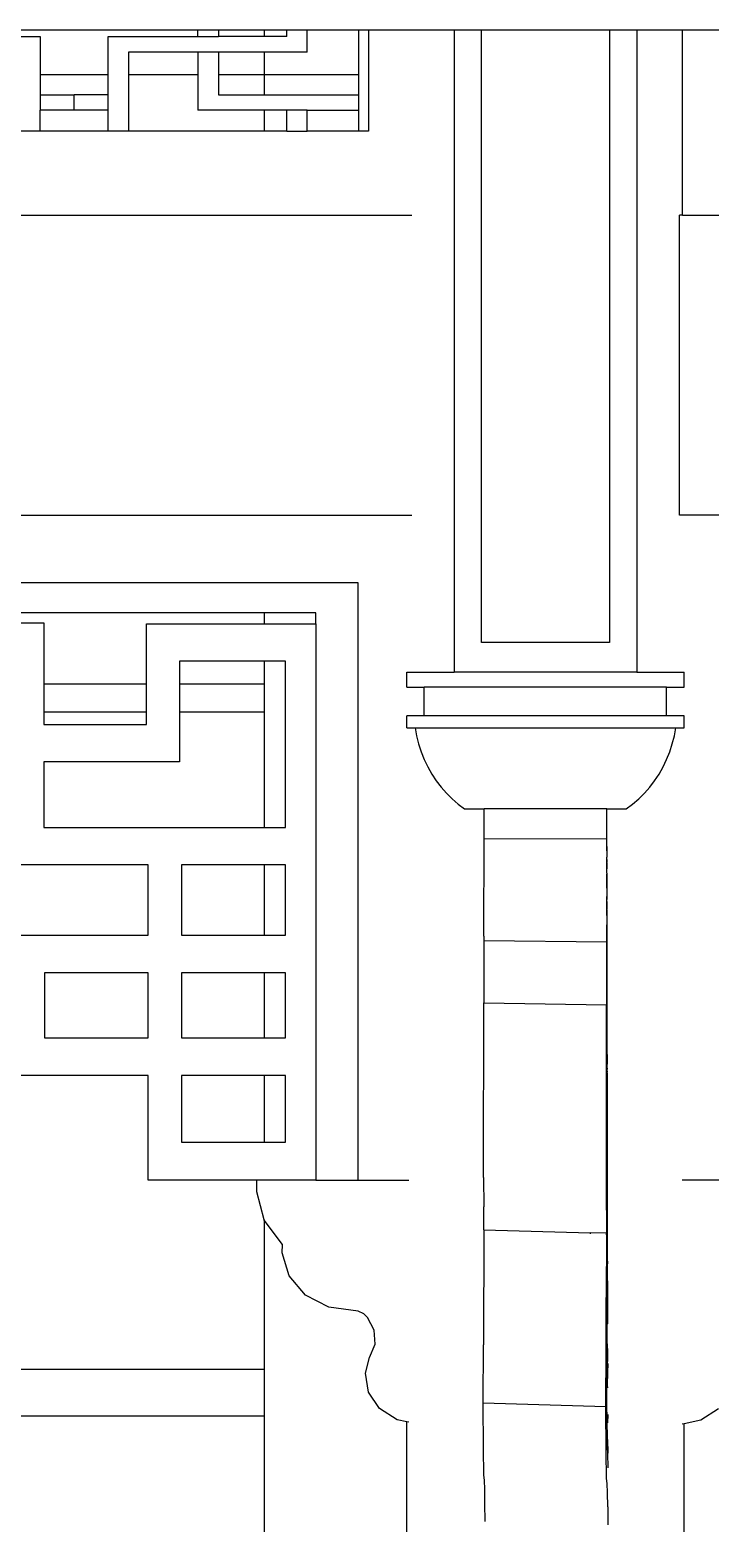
# Model space of a CAD drawing. Extents: x -24961 to 905641, y -154323 to 635957.
# Drawn here: x 409528 to 410254, y -117166 to -115574 of the extents above; entities that cross this region are included whole.
import ezdxf

# ---------------------------------------------------------------- set-up
doc = ezdxf.new("R2010")
doc.units = 0
doc.header["$LTSCALE"] = 1000
doc.header["$MEASUREMENT"] = 0
doc.layers.add('窗', color=154, linetype='Continuous')

msp = doc.modelspace()

# ---------------------------------------------------------------- linework, layer by layer
for p, q in [((409443.6, -115581.6), (409539.4, -115581.6)), ((409443.6, -115574.5), (409707.7, -115574.5)), ((409539.4, -115581.6), (409539.4, -115621.9)), ((409612, -115581.6), (409707.7, -115581.6)), ((409612, -115621.9), (409612, -115581.6)), ((409707.7, -115581.6), (409707.7, -115574.5)), ((409707.7, -115574.5), (409729.5, -115574.5)), ((409707.7, -115581.6), (409729.5, -115581.6)), ((409729.5, -115574.5), (409729.5, -115581.6)), ((409729.5, -115574.5), (409778.2, -115574.5)), ((409778.2, -115581.6), (409729.5, -115581.6)), ((409778.2, -115574.5), (409778.2, -115581.6)), ((409778.2, -115574.5), (409802.5, -115574.5)), ((409802.5, -115581.6), (409778.2, -115581.6)), ((409802.5, -115581.6), (409802.5, -115574.5)), ((409802.5, -115574.5), (409824.3, -115574.5)), ((409824.3, -115598.1), (409824.3, -115574.5)), ((409824.3, -115574.5), (409879.1, -115574.5)), ((409879.1, -115621.9), (409879.1, -115574.5)), ((409879.1, -115574.5), (409889.5, -115574.5)), ((409889.5, -115574.5), (409889.5, -115682.4)), ((409889.5, -115574.5), (409980.9, -115574.5)), ((409980.9, -115574.5), (410010.1, -115574.5)), ((409980.9, -115574.5), (409980.9, -116259.1)), ((410010.1, -116227.5), (410010.1, -115574.5)), ((410010.1, -115574.5), (410146.4, -115574.5)), ((410146.4, -115574.5), (410146.4, -116227.5)), ((410146.4, -115574.5), (410175.6, -115574.5)), ((410175.6, -115574.5), (410224.4, -115574.5)), ((410175.6, -115574.5), (410175.6, -116259.1)), ((410224.4, -115771.9), (410224.4, -115574.5)), ((410224.4, -115574.5), (410280, -115574.5)), ((409707.7, -115598.1), (409633.8, -115598.1)), ((409633.8, -115598.1), (409633.8, -115621.9)), ((409729.5, -115598.1), (409707.7, -115598.1)), ((409707.7, -115598.1), (409707.7, -115621.9)), ((409778.2, -115598.1), (409729.5, -115598.1)), ((409729.5, -115598.1), (409729.5, -115621.9)), ((409824.3, -115598.1), (409778.2, -115598.1)), ((409778.2, -115598.1), (409778.2, -115621.9)), ((409539.4, -115621.9), (409612, -115621.9)), ((409539.4, -115621.9), (409539.4, -115643.7)), ((409612, -115643.7), (409612, -115621.9)), ((409633.8, -115621.9), (409707.7, -115621.9)), ((409633.8, -115621.9), (409633.8, -115682.4)), ((409707.7, -115621.9), (409707.7, -115660.2)), ((409729.5, -115621.9), (409778.2, -115621.9)), ((409729.5, -115621.9), (409729.5, -115643.7)), ((409778.2, -115621.9), (409879.1, -115621.9)), ((409778.2, -115621.9), (409778.2, -115643.7)), ((409879.1, -115643.7), (409879.1, -115621.9)), ((409539.4, -115643.7), (409539.4, -115660.2)), ((409539.4, -115643.7), (409575.7, -115643.7)), ((409612, -115643.7), (409575.7, -115643.7)), ((409575.7, -115660.2), (409575.7, -115643.7)), ((409612, -115660.2), (409612, -115643.7)), ((409729.5, -115643.7), (409778.2, -115643.7)), ((409778.2, -115643.7), (409879.1, -115643.7)), ((409879.1, -115660.2), (409879.1, -115643.7)), ((409539.4, -115682.4), (409539.4, -115660.2)), ((409575.7, -115660.2), (409539.4, -115660.2)), ((409612, -115660.2), (409575.7, -115660.2)), ((409612, -115682.4), (409612, -115660.2)), ((409778.2, -115660.2), (409707.7, -115660.2)), ((409778.2, -115660.2), (409778.2, -115682.4)), ((409802.5, -115660.2), (409778.2, -115660.2)), ((409802.5, -115682.4), (409802.5, -115660.2)), ((409824.3, -115660.2), (409802.5, -115660.2)), ((409824.3, -115660.2), (409879.1, -115660.2)), ((409824.3, -115682.4), (409824.3, -115660.2)), ((409879.1, -115682.4), (409879.1, -115660.2)), ((409539.4, -115682.4), (409517.6, -115682.4)), ((409612, -115682.4), (409539.4, -115682.4)), ((409633.8, -115682.4), (409612, -115682.4)), ((409778.2, -115682.4), (409633.8, -115682.4)), ((409802.5, -115682.4), (409778.2, -115682.4)), ((409802.5, -115682.4), (409824.3, -115682.4)), ((409879.1, -115682.4), (409824.3, -115682.4)), ((409889.5, -115682.4), (409879.1, -115682.4)), ((406031.4, -115771.9), (409935.8, -115771.9)), ((410221.2, -116091.9), (410221.2, -115771.9)), ((410224.4, -115771.9), (410221.2, -115771.9)), ((410224.4, -115771.9), (414185.7, -115771.9)), ((407985.4, -116091.9), (409935.8, -116091.9)), ((412203.2, -116091.9), (410221.2, -116091.9)), ((409878.7, -116163.9), (407985.4, -116163.9)), ((409878.7, -116800.6), (409878.7, -116163.9)), ((409778.2, -116195.9), (408196.4, -116195.9)), ((409193.1, -116206.6), (409543.3, -116206.6)), ((409543.3, -116206.6), (409543.3, -116271.9)), ((409652.7, -116207.5), (409778.2, -116207.5)), ((409652.7, -116271.9), (409652.7, -116207.5)), ((409778.2, -116195.9), (409778.2, -116207.5)), ((409833.3, -116195.9), (409778.2, -116195.9)), ((409778.2, -116207.5), (409833.3, -116207.5)), ((409833.3, -116207.5), (409833.3, -116195.9)), ((409833.3, -116207.5), (409833.3, -116800.6)), ((410146.4, -116227.5), (410010.1, -116227.5)), ((409688.2, -116247.5), (409688.2, -116271.9)), ((409778.2, -116247.5), (409688.2, -116247.5)), ((409801.2, -116247.5), (409778.2, -116247.5)), ((409778.2, -116247.5), (409778.2, -116271.9)), ((409801.2, -116424.6), (409801.2, -116247.5)), ((409652.7, -116271.9), (409543.3, -116271.9)), ((409543.3, -116271.9), (409543.3, -116301.9)), ((409652.7, -116301.9), (409652.7, -116271.9)), ((409778.2, -116271.9), (409688.2, -116271.9)), ((409688.2, -116271.9), (409688.2, -116301.9)), ((409778.2, -116271.9), (409778.2, -116301.9)), ((409930.3, -116275.1), (409930.3, -116259.1)), ((409930.3, -116259.1), (409980.9, -116259.1)), ((410175.6, -116259.1), (409980.9, -116259.1)), ((410175.6, -116259.1), (410226.2, -116259.1)), ((410226.2, -116275.1), (410226.2, -116259.1)), ((409930.3, -116275.1), (409949.1, -116275.1)), ((409949.1, -116305.5), (409949.1, -116275.1)), ((410207.4, -116275.1), (409949.1, -116275.1)), ((410207.4, -116305.5), (410207.4, -116275.1)), ((410207.4, -116275.1), (410226.2, -116275.1)), ((409652.7, -116301.9), (409543.3, -116301.9)), ((409543.3, -116301.9), (409543.3, -116314.8)), ((409652.7, -116314.8), (409652.7, -116301.9)), ((409778.2, -116301.9), (409688.2, -116301.9)), ((409688.2, -116301.9), (409688.2, -116354.8)), ((409778.2, -116301.9), (409778.2, -116424.6)), ((409949.1, -116305.5), (409930.3, -116305.5)), ((409930.3, -116318.3), (409930.3, -116305.5)), ((410207.4, -116305.5), (409949.1, -116305.5)), ((410226.2, -116305.5), (410207.4, -116305.5)), ((410226.2, -116318.3), (410226.2, -116305.5)), ((409543.3, -116314.8), (409652.7, -116314.8)), ((409930.3, -116318.3), (409939.2, -116318.3)), ((409939.2, -116318.3), (409940.8, -116327)), ((409939.2, -116318.3), (410217.2, -116318.3)), ((410215.7, -116327), (410217.2, -116318.3)), ((410217.2, -116318.3), (410226.2, -116318.3)), ((409940.8, -116327), (409943, -116335.6)), ((409943, -116335.6), (409945.7, -116344)), ((410210.8, -116344), (410213.5, -116335.6)), ((410213.5, -116335.6), (410215.7, -116327)), ((409945.7, -116344), (409948.9, -116352.2)), ((409948.9, -116352.2), (409952.7, -116360.1)), ((410203.8, -116360.1), (410207.5, -116352.2)), ((410207.5, -116352.2), (410210.8, -116344)), ((409543.3, -116354.8), (409543.3, -116424.6)), ((409688.2, -116354.8), (409543.3, -116354.8)), ((409952.7, -116360.1), (409957, -116367.7)), ((409957, -116367.7), (409961.8, -116374.9)), ((410194.7, -116374.9), (410199.5, -116367.7)), ((410199.5, -116367.7), (410203.8, -116360.1)), ((409961.8, -116374.9), (409967, -116381.8)), ((409967, -116381.8), (409972.7, -116388.2)), ((410183.8, -116388.2), (410189.5, -116381.8)), ((410189.5, -116381.8), (410194.7, -116374.9)), ((409972.7, -116388.2), (409978.8, -116394.2)), ((409978.8, -116394.2), (409985.2, -116399.7)), ((409985.2, -116399.7), (409992, -116404.7)), ((410164.4, -116404.7), (410171.2, -116399.7)), ((410171.2, -116399.7), (410177.7, -116394.2)), ((410177.7, -116394.2), (410183.8, -116388.2)), ((409992, -116404.7), (410012.8, -116404.7)), ((410143.7, -116404.7), (410012.8, -116404.7)), ((410012.8, -116436.6), (410012.8, -116404.7)), ((410143.7, -116404.7), (410164.4, -116404.7)), ((410143.7, -116435.9), (410143.7, -116404.7)), ((409543.3, -116424.6), (409778.2, -116424.6)), ((409778.2, -116424.6), (409801.2, -116424.6)), ((410012.7, -116540.5), (410012.8, -116436.6)), ((410143.7, -116437), (410012.8, -116436.6)), ((410143.7, -116436.7), (410143.7, -116435.9)), ((410143.7, -116437), (410143.7, -116436.7)), ((410143.7, -116444.8), (410143.7, -116437)), ((410143.7, -116444.8), (410143.7, -116445.1)), ((410143.7, -116445.1), (410143.7, -116455.2)), ((410143.7, -116449.5), (410143.7, -116445.1)), ((409654.5, -116464.6), (409507.8, -116464.6)), ((409654.5, -116539.6), (409654.5, -116464.6)), ((409690, -116464.6), (409690, -116539.6)), ((409778.2, -116464.6), (409690, -116464.6)), ((409778.2, -116464.6), (409778.2, -116539.6)), ((409801.2, -116464.6), (409778.2, -116464.6)), ((409801.2, -116539.6), (409801.2, -116464.6)), ((410143.7, -116449.5), (410143.7, -116456.3)), ((410143.7, -116455.3), (410143.7, -116455.2)), ((410143.7, -116455.3), (410143.7, -116456.3)), ((410143.7, -116456.3), (410143.7, -116456.3)), ((410143.7, -116457.1), (410143.7, -116456.3)), ((410143.7, -116458.3), (410143.7, -116456.3)), ((410143.7, -116458.9), (410143.7, -116457.1)), ((410143.7, -116458.5), (410143.7, -116458.3)), ((410143.7, -116458.9), (410143.7, -116458.5)), ((410143.7, -116458.9), (410143.7, -116458.9)), ((410143.7, -116458.9), (410143.7, -116461.7)), ((410143.7, -116461.7), (410143.7, -116458.9)), ((410143.7, -116461.7), (410143.7, -116461.7)), ((410143.7, -116468.7), (410143.7, -116461.7)), ((410143.7, -116462.3), (410143.7, -116461.7)), ((410143.7, -116462.3), (410143.7, -116468.7)), ((410143.6, -116473.2), (410143.7, -116471.2)), ((410143.6, -116473.2), (410143.7, -116473.2)), ((410143.6, -116473.2), (410143.7, -116474.4)), ((410143.6, -116480), (410143.7, -116474.4)), ((410143.6, -116480), (410143.7, -116480)), ((410143.7, -116482.3), (410143.6, -116480)), ((410143.7, -116468.7), (410143.7, -116468.7)), ((410143.7, -116473.2), (410143.7, -116468.7)), ((410143.7, -116469.2), (410143.7, -116468.7)), ((410143.7, -116471.2), (410143.7, -116469.2)), ((410143.7, -116473.2), (410143.7, -116474.9)), ((410143.7, -116474.9), (410143.7, -116480)), ((410143.7, -116480), (410143.7, -116486.8)), ((410143.6, -116486.3), (410143.7, -116484.9)), ((410143.6, -116486.8), (410143.6, -116486.3)), ((410143.6, -116486.8), (410143.7, -116486.8)), ((410143.7, -116486.8), (410143.6, -116486.8)), ((410143.6, -116489.2), (410143.6, -116497.6)), ((410143.7, -116489.2), (410143.6, -116489.2)), ((410143.7, -116483.7), (410143.7, -116482.3)), ((410143.7, -116484.9), (410143.7, -116483.7)), ((410143.7, -116489.2), (410143.7, -116486.8)), ((410143.7, -116486.8), (410143.7, -116494.8)), ((410143.7, -116494.8), (410143.7, -116495)), ((410143.7, -116495), (410143.7, -116497.6)), ((410143.7, -116495), (410143.7, -116498.4)), ((410143.7, -116497.6), (410143.6, -116497.6)), ((410143.6, -116497.6), (410143.6, -116498.4)), ((410143.7, -116498.4), (410143.6, -116498.4)), ((410143.6, -116498.4), (410143.6, -116500)), ((410143.6, -116500), (410143.7, -116500)), ((410143.6, -116501.5), (410143.6, -116500)), ((410143.7, -116500), (410143.6, -116501.5)), ((410143.6, -116503.5), (410143.6, -116501.5)), ((410143.6, -116503.5), (410143.6, -116503.7)), ((410143.7, -116503.7), (410143.6, -116503.7)), ((410143.6, -116503.7), (410143.6, -116508.4)), ((410143.7, -116503.7), (410143.6, -116508.4)), ((410143.6, -116510.1), (410143.6, -116508.4)), ((410143.6, -116510.1), (410143.7, -116510.4)), ((410143.6, -116511.7), (410143.7, -116510.4)), ((410143.7, -116510.4), (410143.6, -116511.7)), ((410143.6, -116511.7), (410143.6, -116511.7)), ((410143.6, -116512.1), (410143.6, -116511.7)), ((410143.6, -116512.1), (410143.6, -116511.7)), ((410143.6, -116513.2), (410143.6, -116512.1)), ((410143.7, -116497.6), (410143.7, -116500)), ((410143.7, -116498.9), (410143.7, -116498.4)), ((410143.7, -116500), (410143.7, -116498.9)), ((410143.7, -116500.8), (410143.7, -116500)), ((410143.7, -116500), (410143.7, -116500)), ((410143.7, -116503.7), (410143.7, -116500)), ((410143.7, -116503.7), (410143.7, -116500.8)), ((410143.7, -116503.7), (410143.7, -116503.7)), ((410143.7, -116508.9), (410143.7, -116503.7)), ((410143.7, -116508.9), (410143.7, -116503.7)), ((410143.7, -116508.9), (410143.7, -116506.4)), ((410143.7, -116508.9), (410143.7, -116510.8)), ((410143.7, -116510.8), (410143.7, -116511.2)), ((410143.7, -116511.4), (410143.7, -116511.2)), ((410143.7, -116512), (410143.7, -116511.4)), ((410143.7, -116517), (410143.7, -116512)), ((410143.8, -116512.4), (410143.7, -116512)), ((410143.8, -116512.4), (410143.7, -116517)), ((410143.6, -116517), (410143.6, -116513.2)), ((410143.6, -116513.2), (410143.7, -116517)), ((410143.6, -116518.6), (410143.6, -116517)), ((410143.6, -116517), (410143.7, -116517)), ((410143.6, -116518.6), (410143.6, -116520.7)), ((410143.6, -116518.6), (410143.7, -116518.6)), ((410143.6, -116520.7), (410143.6, -116521)), ((410143.6, -116521), (410143.6, -116525.9)), ((410143.6, -116525.9), (410143.6, -116530.1)), ((410143.7, -116517), (410143.7, -116517)), ((410143.7, -116518.6), (410143.7, -116517)), ((410143.7, -116517), (410143.7, -116518.6)), ((410143.7, -116518.6), (410143.7, -116521.8)), ((410143.7, -116518.6), (410143.7, -116518.6)), ((410143.7, -116518.6), (410143.7, -116530.6)), ((410143.7, -116521.8), (410143.8, -116528.3)), ((410143.7, -116530.6), (410143.8, -116528.3)), ((409392.3, -116539.6), (409654.5, -116539.6)), ((409690, -116539.6), (409778.2, -116539.6)), ((409778.2, -116539.6), (409801.2, -116539.6)), ((410012.7, -116540.5), (410012.7, -116545.4)), ((410143.6, -116530.1), (410143.6, -116530.6)), ((410143.6, -116531.3), (410143.6, -116530.6)), ((410143.6, -116530.6), (410143.7, -116530.6)), ((410143.6, -116534.7), (410143.6, -116531.3)), ((410143.6, -116535.4), (410143.6, -116534.7)), ((410143.6, -116541.9), (410143.6, -116535.4)), ((410143.6, -116546.9), (410143.6, -116541.9)), ((410143.7, -116530.6), (410143.7, -116530.6)), ((410143.7, -116530.6), (410143.7, -116551.8)), ((410143.7, -116534), (410143.7, -116530.6)), ((410143.8, -116565.4), (410143.7, -116534)), ((410143.7, -116579.1), (410143.7, -116534)), ((410012.7, -116545.4), (410012.6, -116611.6)), ((410143.6, -116546.9), (410012.7, -116545.4)), ((410143.6, -116546.9), (410143.6, -116551.8)), ((410143.6, -116551.8), (410143.7, -116551.8)), ((410143.6, -116551.8), (410143.6, -116569.9)), ((410143.6, -116583.3), (410143.7, -116551.8)), ((410143.7, -116551.8), (410143.7, -116556.1)), ((410143.7, -116579.1), (410143.7, -116556.1)), ((410143.6, -116569.9), (410143.5, -116613.6)), ((410143.6, -116569.9), (410143.6, -116583.3)), ((410143.8, -116603.5), (410143.8, -116565.4)), ((410144.1, -116722.4), (410143.8, -116565.4)), ((409544.2, -116579.6), (409544.2, -116648.9)), ((409654.5, -116579.6), (409544.2, -116579.6)), ((409654.5, -116648.9), (409654.5, -116579.6)), ((409690, -116579.6), (409690, -116648.9)), ((409778.2, -116579.6), (409690, -116579.6)), ((409778.2, -116579.6), (409778.2, -116648.9)), ((409801.2, -116579.6), (409778.2, -116579.6)), ((409801.2, -116648.9), (409801.2, -116579.6)), ((410143.6, -116589), (410143.6, -116583.3)), ((410143.6, -116589), (410143.6, -116589.4)), ((410143.6, -116589.4), (410143.6, -116592.5)), ((410143.8, -116603.5), (410143.7, -116579.1)), ((410143.7, -116592.5), (410143.6, -116592.5)), ((410143.6, -116592.5), (410143.6, -116592.5)), ((410143.6, -116592.5), (410143.6, -116592.8)), ((410143.6, -116592.8), (410143.6, -116598.7)), ((410143.7, -116596.6), (410143.6, -116608.3)), ((410143.6, -116600.4), (410143.6, -116598.7)), ((410143.6, -116603.2), (410143.6, -116600.4)), ((410143.6, -116603.5), (410143.6, -116603.2)), ((410143.6, -116603.5), (410143.7, -116603.5)), ((410143.6, -116608.3), (410143.6, -116603.5)), ((410143.6, -116608.3), (410143.6, -116608.3)), ((410143.6, -116608.3), (410143.7, -116608.3)), ((410143.6, -116608.3), (410143.6, -116609.4)), ((410143.6, -116611.7), (410143.7, -116608.3)), ((410143.6, -116608.3), (410143.6, -116611.7)), ((410143.7, -116600.9), (410143.7, -116592.5)), ((410143.7, -116592.5), (410143.7, -116596.6)), ((410143.7, -116603.5), (410143.7, -116600.9)), ((410143.7, -116603.5), (410143.8, -116603.5)), ((410143.7, -116613.4), (410143.7, -116603.5)), ((410143.7, -116608.3), (410143.7, -116613.4)), ((410143.8, -116603.5), (410143.8, -116603.5)), ((410143.8, -116614.4), (410143.8, -116603.5)), ((410143.9, -116666.8), (410143.8, -116603.5)), ((410012.3, -116797.6), (410012.6, -116611.6)), ((410012.6, -116611.6), (410143.5, -116613.6)), ((410143.5, -116632.7), (410143.5, -116613.6)), ((410143.6, -116609.4), (410143.6, -116611.7)), ((410143.6, -116611.7), (410143.6, -116611.8)), ((410143.6, -116611.7), (410143.6, -116611.7)), ((410143.6, -116614.4), (410143.6, -116611.7)), ((410143.7, -116612), (410143.6, -116611.8)), ((410143.7, -116612), (410143.6, -116612.1)), ((410143.7, -116614.4), (410143.6, -116612.1)), ((410143.6, -116614), (410143.6, -116612.1)), ((410143.6, -116614.4), (410143.6, -116614)), ((410143.6, -116614.4), (410143.6, -116614.4)), ((410143.6, -116614.4), (410143.7, -116614.4)), ((410143.7, -116614.8), (410143.6, -116614.4)), ((410143.6, -116614.4), (410143.6, -116616.7)), ((410143.6, -116615.3), (410143.7, -116614.8)), ((410143.7, -116616.7), (410143.6, -116615.3)), ((410143.6, -116616.7), (410143.6, -116615.3)), ((410143.6, -116616.7), (410143.6, -116616.7)), ((410143.6, -116616.7), (410143.7, -116616.7)), ((410143.6, -116616.7), (410143.6, -116617)), ((410143.6, -116616.7), (410143.6, -116622.8)), ((410143.6, -116617), (410143.7, -116617)), ((410143.6, -116617), (410143.6, -116622.8)), ((410143.6, -116622.8), (410143.6, -116622.8)), ((410143.6, -116622.8), (410143.7, -116622.9)), ((410143.6, -116622.8), (410143.6, -116624.4)), ((410143.6, -116622.8), (410143.6, -116624.7)), ((410143.7, -116624.3), (410143.6, -116625.7)), ((410143.7, -116613.4), (410143.7, -116614.4)), ((410143.7, -116614.8), (410143.7, -116614.4)), ((410143.7, -116616.7), (410143.7, -116614.4)), ((410143.7, -116614.4), (410143.7, -116614.4)), ((410143.7, -116614.4), (410143.8, -116614.4)), ((410143.8, -116620), (410143.7, -116616.7)), ((410143.7, -116616.8), (410143.7, -116616.7)), ((410143.7, -116616.7), (410143.7, -116616.7)), ((410143.7, -116616.7), (410143.8, -116616.7)), ((410143.7, -116617), (410143.7, -116616.8)), ((410143.8, -116620), (410143.7, -116626.2)), ((410143.7, -116622.9), (410143.7, -116623.4)), ((410143.7, -116623.4), (410143.7, -116624.1)), ((410143.7, -116624.1), (410143.7, -116624.3)), ((410143.7, -116624.3), (410143.7, -116628.1)), ((410143.7, -116628.4), (410143.7, -116624.3)), ((410143.8, -116614.8), (410143.8, -116614.4)), ((410143.8, -116616.7), (410143.8, -116614.8)), ((410143.8, -116614.8), (410143.8, -116616.7)), ((410143.8, -116622), (410143.8, -116616.7)), ((410143.8, -116622), (410143.8, -116620)), ((410143.8, -116629.4), (410143.8, -116622)), ((410143.5, -116632.7), (410143.4, -116643)), ((410143.6, -116631.2), (410143.5, -116631.2)), ((410143.5, -116643), (410143.5, -116632.7)), ((410143.6, -116633.2), (410143.5, -116633.2)), ((410143.6, -116624.7), (410143.6, -116624.4)), ((410143.6, -116624.7), (410143.6, -116624.7)), ((410143.6, -116624.7), (410143.6, -116624.7)), ((410143.6, -116624.9), (410143.6, -116624.7)), ((410143.6, -116624.7), (410143.6, -116626.7)), ((410143.6, -116625.7), (410143.6, -116624.9)), ((410143.6, -116625.8), (410143.6, -116625.7)), ((410143.6, -116625.9), (410143.6, -116625.8)), ((410143.6, -116626.1), (410143.6, -116625.9)), ((410143.6, -116626.5), (410143.6, -116626.1)), ((410143.6, -116626.5), (410143.6, -116627.9)), ((410143.6, -116626.7), (410143.6, -116627.9)), ((410143.6, -116627.9), (410143.6, -116628.4)), ((410143.6, -116628.4), (410143.7, -116628.4)), ((410143.6, -116628.4), (410143.6, -116628.8)), ((410143.7, -116628.4), (410143.6, -116628.9)), ((410143.6, -116628.8), (410143.6, -116630.5)), ((410143.6, -116628.9), (410143.6, -116628.8)), ((410143.6, -116630.5), (410143.6, -116628.9)), ((410143.6, -116630.5), (410143.6, -116630.7)), ((410143.6, -116631), (410143.6, -116630.7)), ((410143.6, -116630.7), (410143.6, -116631)), ((410143.6, -116631.2), (410143.6, -116631)), ((410143.6, -116631), (410143.7, -116631.2)), ((410143.6, -116631), (410143.6, -116631.2)), ((410143.6, -116631.2), (410143.6, -116631)), ((410143.7, -116631.2), (410143.6, -116631.2)), ((410143.6, -116631.7), (410143.6, -116631.2)), ((410143.6, -116633.2), (410143.6, -116631.2)), ((410143.7, -116631.3), (410143.6, -116631.7)), ((410143.6, -116631.7), (410143.6, -116631.7)), ((410143.6, -116632.5), (410143.6, -116631.7)), ((410143.6, -116631.7), (410143.6, -116632.5)), ((410143.6, -116632.5), (410143.6, -116632.9)), ((410143.6, -116632.9), (410143.6, -116633.2)), ((410143.6, -116633.2), (410143.7, -116633.4)), ((410143.6, -116643), (410143.6, -116633.2)), ((410143.7, -116635.4), (410143.6, -116637.9)), ((410143.6, -116637.9), (410143.7, -116637.9)), ((410143.6, -116637.9), (410143.6, -116638)), ((410143.6, -116638), (410143.7, -116638)), ((410143.6, -116640.6), (410143.7, -116638)), ((410143.6, -116638), (410143.6, -116642.4)), ((410143.7, -116626.2), (410143.7, -116628.4)), ((410143.7, -116628.1), (410143.7, -116628.4)), ((410143.7, -116628.4), (410143.7, -116628.4)), ((410143.7, -116631.2), (410143.7, -116628.4)), ((410143.7, -116631.2), (410143.7, -116631.3)), ((410143.8, -116643.7), (410143.7, -116631.2)), ((410143.7, -116631.2), (410143.7, -116631.2)), ((410143.7, -116633.4), (410143.7, -116635.4)), ((410143.7, -116635.4), (410143.7, -116637)), ((410143.7, -116637), (410143.7, -116637.9)), ((410143.7, -116637.9), (410143.7, -116638)), ((410143.7, -116637.9), (410143.7, -116637.9)), ((410143.8, -116629.4), (410143.8, -116629.5)), ((410143.8, -116631.2), (410143.8, -116629.5)), ((409544.2, -116648.9), (409654.5, -116648.9)), ((409690, -116648.9), (409778.2, -116648.9)), ((409778.2, -116648.9), (409801.2, -116648.9)), ((410143.2, -116832.6), (410143.5, -116645.1)), ((410143.2, -116800.8), (410143.4, -116645.1)), ((410143.5, -116643), (410143.4, -116643)), ((410143.4, -116643), (410143.4, -116645.1)), ((410143.5, -116645.1), (410143.4, -116645.1)), ((410143.6, -116643), (410143.5, -116643)), ((410143.5, -116645.1), (410143.5, -116643)), ((410143.6, -116645.1), (410143.5, -116645.1)), ((410143.5, -116647.4), (410143.6, -116645.1)), ((410143.5, -116647.4), (410143.5, -116647.4)), ((410143.6, -116652.5), (410143.5, -116647.4)), ((410143.6, -116652.5), (410143.5, -116652.5)), ((410143.6, -116640.6), (410143.7, -116641.1)), ((410143.6, -116642.4), (410143.7, -116641.1)), ((410143.6, -116642.4), (410143.7, -116642.4)), ((410143.6, -116642.4), (410143.6, -116643)), ((410143.6, -116643), (410143.6, -116642.4)), ((410143.6, -116643), (410143.6, -116643)), ((410143.6, -116643.8), (410143.6, -116643)), ((410143.6, -116643), (410143.6, -116645.1)), ((410143.6, -116643.8), (410143.7, -116643.8)), ((410143.6, -116644.5), (410143.6, -116643.8)), ((410143.6, -116644.7), (410143.6, -116644.5)), ((410143.6, -116644.7), (410143.6, -116645.1)), ((410143.6, -116644.7), (410143.6, -116645.1)), ((410143.6, -116645.1), (410143.6, -116645.1)), ((410143.6, -116645.1), (410143.6, -116647.4)), ((410143.6, -116647.4), (410143.6, -116645.1)), ((410143.6, -116645.1), (410143.6, -116650.1)), ((410143.7, -116647.4), (410143.6, -116647.4)), ((410143.6, -116649.6), (410143.6, -116647.4)), ((410143.6, -116649.6), (410143.7, -116649.6)), ((410143.6, -116650.1), (410143.6, -116649.6)), ((410143.6, -116650.1), (410143.7, -116649.6)), ((410143.6, -116650.1), (410143.6, -116650.1)), ((410143.7, -116651.4), (410143.6, -116650.1)), ((410143.6, -116651.6), (410143.6, -116650.1)), ((410143.6, -116651.6), (410143.7, -116651.6)), ((410143.6, -116652.5), (410143.6, -116651.6)), ((410143.7, -116652.5), (410143.6, -116652.5)), ((410143.7, -116652.5), (410143.6, -116654)), ((410143.6, -116654), (410143.6, -116652.5)), ((410143.6, -116658.4), (410143.6, -116652.5)), ((410143.6, -116654), (410143.6, -116654)), ((410143.6, -116654), (410143.6, -116655.3)), ((410143.6, -116655.3), (410143.6, -116654)), ((410143.6, -116655.3), (410143.6, -116655.4)), ((410143.6, -116655.3), (410143.8, -116655.3)), ((410143.6, -116655.4), (410143.6, -116656.6)), ((410143.6, -116656.6), (410143.6, -116655.4)), ((410143.7, -116641.1), (410143.7, -116642.4)), ((410143.7, -116642.7), (410143.7, -116642.4)), ((410143.7, -116643.2), (410143.7, -116642.7)), ((410143.7, -116643.2), (410143.7, -116643.8)), ((410143.7, -116643.8), (410143.7, -116646)), ((410143.7, -116646), (410143.7, -116647.4)), ((410143.8, -116647.4), (410143.7, -116647.4)), ((410143.7, -116647.4), (410143.7, -116649.6)), ((410143.7, -116649.6), (410143.7, -116651.4)), ((410143.7, -116649.6), (410143.8, -116649.6)), ((410143.7, -116651.4), (410143.7, -116651.6)), ((410143.7, -116651.6), (410143.7, -116652.1)), ((410143.7, -116651.6), (410143.8, -116651.6)), ((410143.7, -116652.5), (410143.7, -116652.1)), ((410143.8, -116647.2), (410143.8, -116643.7)), ((410143.8, -116647.4), (410143.8, -116647.2)), ((410143.8, -116647.4), (410143.8, -116648.1)), ((410143.8, -116649.4), (410143.8, -116647.4)), ((410143.8, -116648.3), (410143.8, -116648.1)), ((410143.8, -116648.3), (410143.8, -116649.4)), ((410143.8, -116648.3), (410143.8, -116651.6)), ((410143.8, -116649.6), (410143.8, -116649.4)), ((410143.8, -116649.6), (410143.8, -116650.5)), ((410143.8, -116650.5), (410143.8, -116651.6)), ((410143.8, -116654.4), (410143.8, -116651.6)), ((410143.8, -116651.6), (410143.8, -116654)), ((410143.8, -116651.6), (410143.8, -116651.6)), ((410143.8, -116654), (410143.8, -116655.3)), ((410143.8, -116655.3), (410143.8, -116654.4)), ((410143.8, -116655.3), (410143.8, -116655.8)), ((410143.8, -116655.8), (410143.8, -116655.9)), ((410143.8, -116655.9), (410143.8, -116657.3)), ((410143.6, -116658.4), (410143.5, -116658.4)), ((410143.5, -116662.6), (410143.6, -116658.4)), ((410143.5, -116662.6), (410143.5, -116673.5)), ((410143.6, -116656.6), (410143.6, -116656.6)), ((410143.6, -116656.6), (410143.6, -116658.3)), ((410143.6, -116656.6), (410143.7, -116658.3)), ((410143.6, -116658.3), (410143.6, -116658.4)), ((410143.6, -116658.3), (410143.7, -116658.3)), ((410143.6, -116658.4), (410143.6, -116661.4)), ((410143.6, -116669.1), (410143.6, -116661.4)), ((410143.6, -116673.5), (410143.6, -116669.1)), ((410143.6, -116669.1), (410143.6, -116675.3)), ((410143.7, -116658.3), (410143.8, -116658.3)), ((410143.7, -116676.5), (410143.7, -116658.3)), ((410143.8, -116657.3), (410143.8, -116657.4)), ((410143.8, -116657.4), (410143.8, -116658.3)), ((410143.8, -116658.3), (410143.8, -116657.4)), ((410143.8, -116659.7), (410143.8, -116658.3)), ((410143.8, -116658.3), (410143.8, -116658.3)), ((410143.8, -116662.4), (410143.8, -116659.7)), ((410143.8, -116664), (410143.8, -116662.4)), ((410143.8, -116664), (410143.8, -116665)), ((410143.8, -116669.1), (410143.8, -116665)), ((410143.8, -116669.1), (410143.8, -116673)), ((410143.9, -116666.8), (410143.9, -116669.7)), ((410143.9, -116669.7), (410143.9, -116675.2)), ((410143.5, -116673.5), (410143.5, -116673.5)), ((410143.6, -116673.7), (410143.5, -116673.5)), ((410143.5, -116673.8), (410143.5, -116673.5)), ((410143.5, -116673.8), (410143.6, -116673.7)), ((410143.5, -116673.8), (410143.5, -116673.8)), ((410143.5, -116676.4), (410143.5, -116673.8)), ((410143.6, -116676.4), (410143.5, -116676.4)), ((410143.5, -116677), (410143.5, -116676.4)), ((410143.5, -116677), (410143.6, -116677)), ((410143.5, -116680.2), (410143.5, -116677)), ((410143.5, -116682.3), (410143.5, -116680.2)), ((410143.5, -116682.3), (410143.6, -116682.3)), ((410143.5, -116684.5), (410143.5, -116682.3)), ((410143.6, -116684.5), (410143.5, -116684.5)), ((410143.5, -116686.3), (410143.5, -116684.5)), ((410143.5, -116686.3), (410143.6, -116686.3)), ((410143.5, -116690.6), (410143.5, -116686.3)), ((410143.6, -116673.7), (410143.6, -116673.5)), ((410143.6, -116676.4), (410143.6, -116675.3)), ((410143.7, -116676.5), (410143.6, -116676.4)), ((410143.6, -116677), (410143.6, -116676.4)), ((410143.6, -116677), (410143.7, -116677)), ((410143.6, -116682.3), (410143.6, -116677)), ((410143.6, -116684.5), (410143.6, -116682.3)), ((410143.6, -116682.3), (410143.7, -116682.3)), ((410143.6, -116685.6), (410143.6, -116684.5)), ((410143.7, -116684.5), (410143.6, -116684.5)), ((410143.6, -116685.6), (410143.6, -116686.3)), ((410143.6, -116686.3), (410143.6, -116690.6)), ((410143.6, -116686.3), (410143.7, -116686.3)), ((410143.7, -116676.5), (410143.7, -116676.5)), ((410143.7, -116676.5), (410143.7, -116677)), ((410143.7, -116677), (410143.7, -116676.5)), ((410143.7, -116679.7), (410143.7, -116677)), ((410143.7, -116677), (410143.7, -116677.6)), ((410143.7, -116677), (410143.7, -116677)), ((410143.7, -116677), (410143.8, -116677)), ((410143.7, -116677), (410143.7, -116682.3)), ((410143.8, -116682.3), (410143.7, -116677.6)), ((410143.7, -116679.7), (410143.7, -116682.3)), ((410143.7, -116682.3), (410143.7, -116684.5)), ((410143.7, -116682.3), (410143.8, -116682.3)), ((410143.7, -116684.5), (410143.7, -116686.3)), ((410143.8, -116684.5), (410143.7, -116684.5)), ((410143.7, -116686.8), (410143.7, -116686.3)), ((410143.7, -116686.3), (410143.8, -116686.3)), ((410143.7, -116689.6), (410143.7, -116686.8)), ((410143.9, -116674.9), (410143.8, -116673)), ((410143.9, -116674.9), (410143.8, -116677)), ((410143.8, -116677), (410143.8, -116679.4)), ((410143.8, -116677), (410143.9, -116677)), ((410143.8, -116679.4), (410143.9, -116682.3)), ((410143.8, -116682.3), (410143.9, -116682.3)), ((410143.8, -116682.3), (410143.8, -116684.5)), ((410143.8, -116684.5), (410143.8, -116684.5)), ((410143.8, -116684.5), (410143.8, -116686.3)), ((410143.8, -116686.3), (410143.8, -116690.9)), ((410143.8, -116686.3), (410143.9, -116686.3)), ((410143.9, -116677), (410143.9, -116674.9)), ((410143.9, -116675.9), (410143.9, -116675.2)), ((410143.9, -116681.4), (410143.9, -116675.9)), ((410143.9, -116675.9), (410143.9, -116677)), ((410143.9, -116684.4), (410143.9, -116681.4)), ((410143.9, -116684.5), (410143.9, -116682.3)), ((410143.9, -116685.1), (410143.9, -116684.4)), ((410143.9, -116685.2), (410143.9, -116684.5)), ((410143.9, -116684.5), (410143.9, -116685.1)), ((410143.9, -116685.1), (410143.9, -116685.2)), ((410143.9, -116685.8), (410143.9, -116685.2)), ((410143.9, -116686.3), (410143.9, -116685.8)), ((410143.9, -116686.3), (410143.9, -116686.5)), ((410143.9, -116686.5), (410143.9, -116687.9)), ((410143.9, -116687.9), (410143.9, -116689.3)), ((410143.9, -116688.9), (410143.9, -116687.9)), ((409654.5, -116688.9), (409508.7, -116688.9)), ((409654.5, -116800.6), (409654.5, -116688.9)), ((409690, -116688.9), (409690, -116760)), ((409778.2, -116688.9), (409690, -116688.9)), ((409778.2, -116688.9), (409778.2, -116760)), ((409801.2, -116688.9), (409778.2, -116688.9)), ((409801.2, -116760), (409801.2, -116688.9)), ((410143.6, -116690.6), (410143.5, -116690.6)), ((410143.5, -116690.9), (410143.5, -116690.6)), ((410143.5, -116690.9), (410143.8, -116690.9)), ((410143.5, -116743.2), (410143.5, -116690.9)), ((410143.6, -116690.6), (410143.7, -116689.6)), ((410143.8, -116690.9), (410143.9, -116690.9)), ((410143.8, -116714.6), (410143.8, -116690.9)), ((410143.9, -116689.3), (410143.9, -116688.9)), ((410143.9, -116689.3), (410143.9, -116690.3)), ((410143.9, -116690.3), (410143.9, -116690.9)), ((410143.9, -116690.9), (410144.1, -116812.5)), ((410143.8, -116714.6), (410143.8, -116738.3)), ((410143.5, -116743.2), (410143.5, -116761.4)), ((410143.8, -116738.3), (410143.7, -116758.4)), ((409690, -116760), (409778.2, -116760)), ((409778.2, -116760), (409801.2, -116760)), ((410143.6, -116766.7), (410143.5, -116761.4)), ((410143.7, -116758.4), (410143.6, -116766.7)), ((410143.7, -116768), (410143.7, -116758.4)), ((410143.7, -116768), (410143.6, -116767.9)), ((410143.7, -116773.9), (410143.6, -116773.9)), ((410143.6, -116776.7), (410143.7, -116776.7)), ((410143.8, -116768), (410143.7, -116768.1)), ((410143.7, -116770.5), (410143.7, -116768)), ((410143.7, -116768.1), (410143.7, -116770.5)), ((410143.8, -116770.1), (410143.7, -116768.1)), ((410143.7, -116770.5), (410143.7, -116773.3)), ((410143.7, -116773.9), (410143.7, -116772.9)), ((410143.7, -116773.3), (410143.7, -116773.9)), ((410143.7, -116774.6), (410143.7, -116773.9)), ((410143.7, -116776.7), (410143.7, -116773.9)), ((410143.7, -116774.7), (410143.7, -116774.6)), ((410143.7, -116774.9), (410143.7, -116774.6)), ((410143.7, -116774.7), (410143.8, -116777)), ((410143.7, -116776.7), (410143.7, -116774.7)), ((410143.7, -116774.9), (410143.7, -116776.7)), ((410143.7, -116780), (410143.7, -116776.7)), ((410143.7, -116776.7), (410143.7, -116776.7)), ((410143.7, -116780), (410143.7, -116783.2)), ((410143.7, -116791.5), (410143.7, -116783.2)), ((410143.8, -116774.3), (410143.8, -116770.1)), ((410143.8, -116779.8), (410143.8, -116774.3)), ((410143.8, -116780.4), (410143.8, -116777)), ((410143.8, -116792.6), (410143.8, -116779.8)), ((410143.8, -116780.4), (410143.8, -116788.2)), ((410012.3, -116797.6), (410012.4, -116829.1)), ((410143.8, -116790), (410143.7, -116792.5)), ((410143.7, -116792.5), (410143.7, -116791.5)), ((410143.7, -116791.5), (410143.7, -116792.5)), ((410143.7, -116792.5), (410143.7, -116799.6)), ((410143.7, -116792.5), (410143.7, -116792.5)), ((410143.7, -116792.5), (410143.7, -116792.5)), ((410143.7, -116802.7), (410143.8, -116799.1)), ((410143.8, -116790), (410143.8, -116788.2)), ((410143.8, -116799.1), (410143.8, -116792.6)), ((409770.6, -116800.6), (409654.5, -116800.6)), ((409770.4, -116813.1), (409770.6, -116800.6)), ((409778.2, -116842.7), (409770.4, -116813.1)), ((409833.3, -116800.6), (409770.6, -116800.6)), ((409833.3, -116800.6), (409878.7, -116800.6)), ((409878.7, -116800.6), (409932.5, -116800.6)), ((410143.2, -116800.8), (410143.2, -116832.6)), ((410143.7, -116799.6), (410143.7, -116803)), ((410143.7, -116803), (410143.7, -116802.7)), ((410144.2, -116802.8), (410144.2, -116842.1)), ((410285.9, -116800.6), (410223.9, -116800.6)), ((410012.5, -116849.5), (410012.4, -116829.1)), ((410144, -116826.5), (410143.7, -116928.5)), ((410143.9, -116823.2), (410144, -116823.3)), ((410144, -116826.5), (410143.9, -116826.5)), ((410144, -116826.5), (410144, -116823.3)), ((409778.4, -116843.3), (409778.2, -116842.7)), ((409797.7, -116869.3), (409778.4, -116843.3)), ((410143.2, -116832.6), (410143.3, -116853)), ((410144.2, -116842.1), (410144.1, -116876.2)), ((410012.6, -116853.7), (410012.1, -116976.1)), ((410012.6, -116853.7), (410012.5, -116849.5)), ((410012.6, -116853.7), (410126.1, -116856.8)), ((410126.1, -116856.8), (410126.1, -116857.8)), ((410143.4, -116857.2), (410126.1, -116856.8)), ((410143.4, -116858.7), (410143.1, -116925.8)), ((410143.3, -116853), (410143.4, -116857.2)), ((410143.4, -116858.7), (410143.4, -116857.2)), ((410143.7, -116856.9), (410143.6, -116858.8)), ((410143.7, -116856.9), (410143.6, -116869.6)), ((410143.6, -116858.8), (410143.6, -116869.6)), ((409797.6, -116877.9), (409797.7, -116869.3)), ((409804.8, -116902.6), (409797.6, -116877.9)), ((410143.6, -116869.6), (410143.3, -116916.5)), ((410143.4, -116916.5), (410143.6, -116869.6)), ((410143.6, -116869.6), (410143.6, -116869.6)), ((410144, -116901.5), (410144.1, -116869.6)), ((410144.1, -116869.6), (410144, -116883.2)), ((410144.1, -116869.6), (410144, -116869.6)), ((410144.1, -116876.2), (410144.1, -116886.9)), ((410144, -116883.2), (410143.9, -116912.4)), ((410144.1, -116886.9), (410144, -116902.3)), ((410144.1, -116886.9), (410144.3, -116886.9)), ((410144.1, -116908.6), (410144.2, -116894.2)), ((410144.2, -116894.2), (410144.3, -116886.9)), ((410144.3, -116886.9), (410144.4, -116887.7)), ((410144.4, -116887.7), (410144.4, -116889.6)), ((409822.3, -116923.1), (409804.8, -116902.6)), ((410144, -116916.5), (410144, -116901.5)), ((410144, -116902.3), (410144, -116916.5)), ((410144.1, -116916.5), (410144.1, -116908.6)), ((410144.5, -116917.1), (410144.3, -116908)), ((410144.3, -116908), (410144.3, -116908.2)), ((410144.3, -116908.2), (410144.3, -116910.3)), ((410144.3, -116910.3), (410144.3, -116914.1)), ((409847.4, -116936.1), (409822.3, -116923.1)), ((410143.1, -116925.8), (410143.1, -116925.8)), ((410143.1, -116926.1), (410143.1, -116925.8)), ((410143.1, -116926.1), (410143.1, -116926.1)), ((410143.1, -116927.3), (410143.1, -116926.1)), ((410143.2, -116925.8), (410143.3, -116925.8)), ((410143.3, -116926.1), (410143.2, -116926.1)), ((410143.3, -116916.5), (410143.3, -116916.5)), ((410143.3, -116916.5), (410143.4, -116916.5)), ((410143.3, -116916.5), (410143.3, -116925.8)), ((410143.3, -116925.8), (410143.3, -116926.1)), ((410143.3, -116925.8), (410143.4, -116925.8)), ((410143.3, -116926.1), (410143.3, -116927.3)), ((410143.4, -116916.5), (410143.4, -116925.8)), ((410143.4, -116927.3), (410143.4, -116925.8)), ((410143.9, -116912.4), (410143.9, -116916.5)), ((410143.9, -116916.5), (410144, -116916.5)), ((410143.9, -116916.5), (410143.9, -116925.8)), ((410143.9, -116925.8), (410144, -116916.5)), ((410143.9, -116925.8), (410143.9, -116925.8)), ((410143.9, -116927.3), (410143.9, -116925.8)), ((410143.9, -116925.8), (410143.9, -116927.3)), ((410144, -116916.5), (410144.1, -116916.5)), ((410144, -116916.5), (410144, -116916.5)), ((410144, -116916.5), (410144, -116925.8)), ((410144, -116925.8), (410144.1, -116925.8)), ((410144, -116925.8), (410144, -116927.3)), ((410144.1, -116925.8), (410144.1, -116916.5)), ((410144.1, -116927.3), (410144.1, -116925.8)), ((410144.3, -116914.1), (410144.3, -116916.5)), ((410144.3, -116918.4), (410144.3, -116916.5)), ((410144.3, -116916.5), (410144.4, -116916.8)), ((410144.3, -116916.5), (410144.3, -116916.5)), ((410144.3, -116916.5), (410144.3, -116919)), ((410144.3, -116922.1), (410144.3, -116918.4)), ((410144.3, -116919), (410144.3, -116922.1)), ((410144.3, -116922.1), (410144.3, -116924.1)), ((410144.3, -116924.1), (410144.3, -116926.7)), ((410144.3, -116927.3), (410144.3, -116926.7)), ((410144.4, -116916.8), (410144.4, -116922.9)), ((410144.4, -116922.9), (410144.5, -116931.7)), ((410144.4, -116926), (410144.4, -116925.8)), ((410144.4, -116926.7), (410144.4, -116926)), ((410144.5, -116935.1), (410144.4, -116926.7)), ((410144.4, -116926.7), (410144.4, -116934.8)), ((410144.5, -116921.4), (410144.5, -116917.1)), ((409878.4, -116940.4), (409847.4, -116936.1)), ((409884.7, -116943.1), (409878.4, -116940.4)), ((410142.9, -116979.9), (410143.1, -116929.3)), ((410143.1, -116927.3), (410143.1, -116927.3)), ((410143.1, -116929.3), (410143.1, -116927.3)), ((410143.1, -116929.3), (410143.1, -116929.3)), ((410143.2, -116940.5), (410143.1, -116968.5)), ((410143.2, -116927.3), (410143.3, -116927.3)), ((410143.2, -116929.3), (410143.3, -116929.3)), ((410143.2, -116931.4), (410143.3, -116931.4)), ((410143.2, -116931.7), (410143.3, -116931.7)), ((410143.2, -116932.2), (410143.3, -116932.2)), ((410143.3, -116932.2), (410143.2, -116940.5)), ((410143.2, -116940.5), (410143.2, -116940.5)), ((410143.2, -116940.5), (410143.3, -116940.5)), ((410143.2, -116967.3), (410143.3, -116940.5)), ((410143.3, -116927.3), (410143.4, -116927.3)), ((410143.3, -116927.3), (410143.3, -116929.3)), ((410143.3, -116929.3), (410143.4, -116929.3)), ((410143.3, -116929.3), (410143.3, -116931.4)), ((410143.3, -116931.4), (410143.4, -116931.4)), ((410143.3, -116931.4), (410143.3, -116931.7)), ((410143.3, -116931.7), (410143.4, -116931.7)), ((410143.3, -116931.7), (410143.3, -116932.2)), ((410143.3, -116932.2), (410143.4, -116932.2)), ((410143.3, -116940.5), (410143.4, -116932.2)), ((410143.4, -116929.3), (410143.4, -116927.3)), ((410143.4, -116931.4), (410143.4, -116929.3)), ((410143.4, -116931.7), (410143.4, -116931.4)), ((410143.4, -116932.2), (410143.4, -116931.7)), ((410143.6, -116976.5), (410143.7, -116932.2)), ((410143.7, -116929.3), (410143.7, -116928.5)), ((410143.7, -116931.4), (410143.7, -116929.3)), ((410143.7, -116932.2), (410143.7, -116931.4)), ((410143.9, -116927.3), (410143.8, -116950.1)), ((410143.9, -116927.3), (410143.9, -116927.3)), ((410143.9, -116941.1), (410143.9, -116927.3)), ((410143.9, -116968.5), (410143.9, -116941.1)), ((410144, -116927.3), (410144.1, -116927.3)), ((410144, -116927.3), (410144, -116934.2)), ((410144, -116934.2), (410144, -116954)), ((410144.1, -116927.4), (410144.1, -116927.3)), ((410144.1, -116936.5), (410144.1, -116927.4)), ((410144.1, -116944.7), (410144.1, -116936.5)), ((410144.4, -116934.8), (410144.4, -116943.3)), ((410144.5, -116946.1), (410144.5, -116935.1)), ((409888.4, -116947), (409884.7, -116943.1)), ((409895.7, -116960.5), (409888.4, -116947)), ((410143.8, -116950.1), (410143.8, -116968.5)), ((410144, -116954), (410144.2, -116954)), ((410144, -116980.5), (410144, -116954)), ((410144.1, -116950.9), (410144.1, -116944.7)), ((410144.2, -116953.9), (410144.1, -116950.9)), ((410144.2, -116953.9), (410144.3, -116953.7)), ((410144.2, -116953.9), (410144.2, -116954)), ((410144.4, -116943.3), (410144.3, -116949.9)), ((410144.3, -116949.9), (410144.3, -116953.7)), ((409896.5, -116975.5), (409895.7, -116960.5)), ((410143.1, -116968.5), (410143.2, -116968.5)), ((410143.1, -116968.5), (410143.1, -116981.1)), ((410143.2, -116968.5), (410143.2, -116967.3)), ((410143.2, -116981), (410143.2, -116968.5)), ((410143.8, -116968.5), (410143.9, -116968.5)), ((410143.8, -116968.5), (410143.9, -116980.6)), ((410144, -116980.5), (410143.9, -116968.5)), ((409886.2, -117006.2), (409890.5, -116989.6)), ((409890.5, -116989.6), (409896.5, -116975.5)), ((410012, -117038), (410012.1, -116976.1)), ((410142.8, -117041.8), (410142.9, -116979.9)), ((410143.1, -116981.1), (410143.1, -117001.4)), ((410143.2, -117001.4), (410143.2, -116981)), ((410143.6, -117011.2), (410143.6, -116976.5)), ((410143.9, -116980.6), (410143.9, -116989.4)), ((410143.9, -116989.4), (410143.9, -117001.4)), ((410144, -116980.5), (410144.1, -116989.9)), ((410144, -116987.3), (410144, -116980.5)), ((410144.1, -117001.4), (410144, -116987.3)), ((410144.1, -116990.2), (410144.1, -116989.9)), ((410144.2, -117010.6), (410144.1, -116990.2)), ((410144.1, -116990.2), (410144.2, -116998.4)), ((410144.5, -116998.4), (410144.6, -116989.9)), ((410144.6, -116989.9), (410144.6, -116980.1)), ((409889.5, -117026.4), (409886.2, -117006.2)), ((410143.1, -117001.4), (410143.2, -117001.4)), ((410143.1, -117001.4), (410143.1, -117008)), ((410143.2, -117008), (410143.2, -117001.4)), ((410143.9, -117001.4), (410144.1, -117001.4)), ((410143.9, -117001.4), (410144, -117008)), ((410144.1, -117002.2), (410144.1, -117001.4)), ((410144.2, -117010.6), (410144.1, -117002.2)), ((410144.2, -116998.4), (410144.3, -117001.4)), ((410144.3, -117001.4), (410144.5, -116998.4)), ((410144.5, -117005.6), (410144.4, -117012.1)), ((410144.6, -116996.1), (410144.5, -117005.6)), ((410144.5, -117015.4), (410144.6, -117006.1)), ((410144.6, -117006.1), (410144.6, -117006.1)), ((410143.2, -117008), (410143.1, -117008)), ((410143.1, -117008), (410143.1, -117012.1)), ((410143.1, -117012.1), (410143.2, -117012.1)), ((410143.1, -117012.1), (410143.1, -117022)), ((410143.1, -117022), (410143.2, -117022)), ((410143.1, -117022), (410143.1, -117023)), ((410143.2, -117010.2), (410143.2, -117008)), ((410143.2, -117012.1), (410143.2, -117010.2)), ((410143.2, -117022), (410143.2, -117012.1)), ((410143.3, -117045.3), (410143.2, -117022)), ((410143.8, -117039.1), (410143.6, -117011.2)), ((410144, -117008), (410144, -117012.1)), ((410144, -117012.1), (410144.4, -117012.1)), ((410144, -117012.1), (410144.1, -117019.4)), ((410144.1, -117019.4), (410144.3, -117022)), ((410144.2, -117010.9), (410144.2, -117010.6)), ((410144.4, -117012.1), (410144.2, -117010.9)), ((410144.3, -117022), (410144.5, -117015.4)), ((409901.4, -117043.9), (409889.5, -117026.4)), ((410012.1, -117086.8), (410012, -117038)), ((410012, -117038), (410142.8, -117041.8)), ((410143.1, -117023), (410143.2, -117059.2)), ((409920, -117056), (409901.4, -117043.9)), ((410143, -117090.5), (410142.8, -117041.8)), ((410143.5, -117059.2), (410143.3, -117045.3)), ((410144, -117056), (410143.8, -117039.1)), ((410144.7, -117050.5), (410144.4, -117059.3)), ((410144.7, -117050.5), (410144.7, -117050.4)), ((410244, -117056), (410262.9, -117043.9)), ((409930.3, -117058.2), (409920, -117056)), ((409930.3, -119837), (409930.3, -117058.2)), ((409932.5, -117058.7), (409930.3, -117058.2)), ((410143.2, -117059.2), (410143.5, -117059.2)), ((410143.2, -117059.2), (410143.2, -117060.7)), ((410143.2, -117060.7), (410143.6, -117082.6)), ((410143.6, -117066.9), (410143.5, -117059.2)), ((410144.4, -117077.1), (410143.6, -117066.9)), ((410144.1, -117056.2), (410144, -117056)), ((410144.4, -117059.3), (410144.1, -117056.2)), ((410144.4, -117077.1), (410144.1, -117056.2)), ((410223.9, -117060.2), (410226.2, -117059.8)), ((410226.2, -117059.8), (410244, -117056)), ((410226.2, -119837), (410226.2, -117059.8)), ((410143.6, -117082.6), (410144.4, -117090.4)), ((410144.4, -117077.1), (410144.7, -117091.6)), ((410012.6, -117114.6), (410012.1, -117086.8)), ((410143.4, -117118.3), (410143, -117090.5)), ((410144.4, -117090.4), (410144.4, -117091.5)), ((410144.4, -117091.5), (410144.7, -117107.2)), ((410144.7, -117091.6), (410144.7, -117091.6)), ((410013.4, -117120.7), (410012.6, -117114.6)), ((410013.6, -117130), (410013.4, -117120.7)), ((410013.7, -117145.4), (410013.6, -117130)), ((410144.2, -117124.4), (410143.4, -117118.3)), ((410144.4, -117133.6), (410144.2, -117124.4)), ((410144.6, -117148.7), (410144.4, -117133.6)), ((410013.8, -117164.4), (410013.7, -117145.4)), ((410144.6, -117148.7), (410144.6, -117168))]:
    msp.add_line(p, q)
at = {"layer": '窗'}
for p, q in [((409778.2, -116842.7), (409778.2, -117001.9)), ((409146, -117001.9), (409778.2, -117001.9)), ((409778.2, -117001.9), (409778.2, -117051.9)), ((409146, -117051.9), (409778.2, -117051.9)), ((409778.2, -117051.9), (409778.2, -120041.9))]:
    msp.add_line(p, q, dxfattribs=at)

doc.saveas('drawing.dxf')
